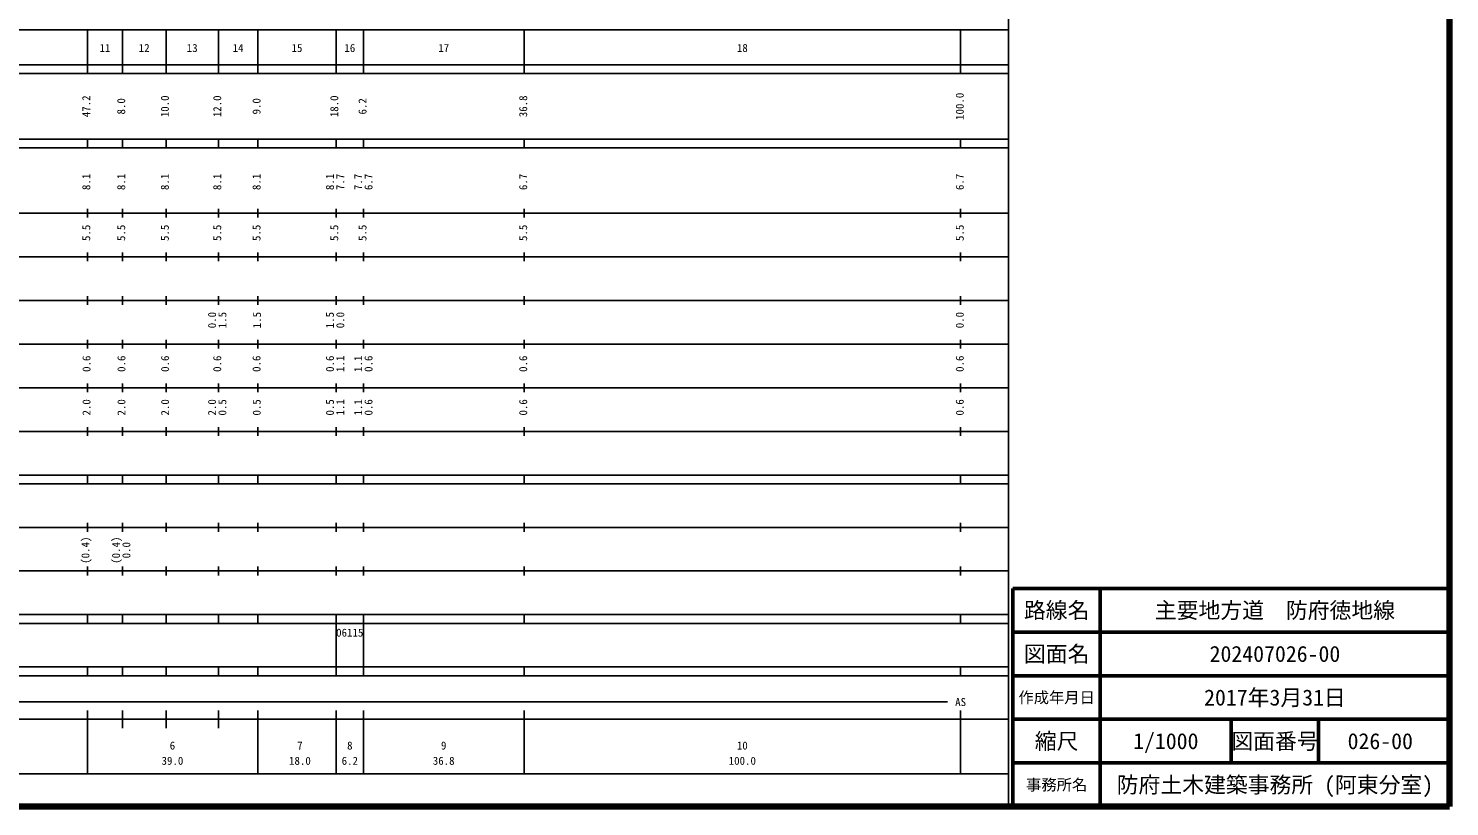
# Model space of a CAD drawing. Units: millimetres on the paper, enlarged 1000 times. Extents: x 40000 to 680000, y 20000 to 380000.
# Drawn here: x 354481 to 680000, y 20000 to 198357 of the extents above; entities that cross this region are included whole.
import ezdxf
from ezdxf.enums import TextEntityAlignment as Align

# ---------------------------------------------------------------- set-up
doc = ezdxf.new("R2010")
doc.units = ezdxf.units.MM
doc.header["$LTSCALE"] = 1000
for name, color, linetype, lineweight in [('M-TTL', 2, 'Continuous', 140), ('M-TTL-BAND', 7, 'Continuous', 25), ('M-TTL-FRAM', 2, 'Continuous', 50), ('M-TTL-LINE', 7, 'Continuous', 50)]:
    doc.layers.add(name, color=color, linetype=linetype, lineweight=lineweight)
doc.layers.add('M-TTL-TXT', color=7, linetype='Continuous')
doc.styles.add('ＭＳ ゴシック', font='')
doc.styles.get('ＭＳ ゴシック').set_extended_font_data('MS Gothic')

msp = doc.modelspace()

# ---------------------------------------------------------------- linework, layer by layer
at = {"layer": 'M-TTL'}
for p, q in [((680000, 20000), (680000, 380000)), ((40000, 20000), (680000, 20000))]:
    msp.add_line(p, q, dxfattribs=at)
at = {"layer": 'M-TTL-BAND'}
for p, q in [((579000, 20000), (579000, 370000)), ((68000, 198000), (579000, 198000)), ((368000, 188000), (368000, 198000)), ((376000, 188000), (376000, 198000)), ((386000, 188000), (386000, 198000)), ((398000, 188000), (398000, 198000)), ((407000, 188000), (407000, 198000)), ((425000, 188000), (425000, 198000)), ((431200, 188000), (431200, 198000)), ((468000, 188000), (468000, 198000)), ((568000, 188000), (568000, 198000)), ((40000, 190000), (579000, 190000)), ((40000, 188000), (579000, 188000)), ((40000, 173000), (579000, 173000)), ((368000, 171000), (368000, 173000)), ((376000, 171000), (376000, 173000)), ((386000, 171000), (386000, 173000)), ((398000, 171000), (398000, 173000)), ((407000, 171000), (407000, 173000)), ((425000, 171000), (425000, 173000)), ((431200, 171000), (431200, 173000)), ((468000, 171000), (468000, 173000)), ((568000, 171000), (568000, 173000)), ((40000, 171000), (579000, 171000)), ((368000, 155000), (368000, 157000)), ((376000, 155000), (376000, 157000)), ((386000, 155000), (386000, 157000)), ((398000, 155000), (398000, 157000)), ((407000, 155000), (407000, 157000)), ((425000, 155000), (425000, 157000)), ((431200, 155000), (431200, 157000)), ((468000, 155000), (468000, 157000)), ((568000, 155000), (568000, 157000)), ((40000, 156000), (579000, 156000)), ((368000, 145000), (368000, 147000)), ((376000, 145000), (376000, 147000)), ((386000, 145000), (386000, 147000)), ((398000, 145000), (398000, 147000)), ((407000, 145000), (407000, 147000)), ((425000, 145000), (425000, 147000)), ((431200, 145000), (431200, 147000)), ((468000, 145000), (468000, 147000)), ((568000, 145000), (568000, 147000)), ((46000, 146000), (579000, 146000)), ((368000, 135000), (368000, 137000)), ((376000, 135000), (376000, 137000)), ((386000, 135000), (386000, 137000)), ((398000, 135000), (398000, 137000)), ((407000, 135000), (407000, 137000)), ((425000, 135000), (425000, 137000)), ((431200, 135000), (431200, 137000)), ((468000, 135000), (468000, 137000)), ((568000, 135000), (568000, 137000)), ((52000, 136000), (579000, 136000)), ((368000, 125000), (368000, 127000)), ((376000, 125000), (376000, 127000)), ((386000, 125000), (386000, 127000)), ((398000, 125000), (398000, 127000)), ((407000, 125000), (407000, 127000)), ((425000, 125000), (425000, 127000)), ((431200, 125000), (431200, 127000)), ((468000, 125000), (468000, 127000)), ((568000, 125000), (568000, 127000)), ((46000, 126000), (579000, 126000)), ((52000, 116000), (579000, 116000)), ((368000, 115000), (368000, 117000)), ((376000, 115000), (376000, 117000)), ((386000, 115000), (386000, 117000)), ((398000, 115000), (398000, 117000)), ((407000, 115000), (407000, 117000)), ((425000, 115000), (425000, 117000)), ((431200, 115000), (431200, 117000)), ((468000, 115000), (468000, 117000)), ((568000, 115000), (568000, 117000)), ((46000, 106000), (579000, 106000)), ((368000, 105000), (368000, 107000)), ((376000, 105000), (376000, 107000)), ((386000, 105000), (386000, 107000)), ((398000, 105000), (398000, 107000)), ((407000, 105000), (407000, 107000)), ((425000, 105000), (425000, 107000)), ((431200, 105000), (431200, 107000)), ((468000, 105000), (468000, 107000)), ((568000, 105000), (568000, 107000)), ((40000, 96000), (579000, 96000)), ((368000, 94000), (368000, 96000)), ((376000, 94000), (376000, 96000)), ((386000, 94000), (386000, 96000)), ((398000, 94000), (398000, 96000)), ((407000, 94000), (407000, 96000)), ((425000, 94000), (425000, 96000)), ((431200, 94000), (431200, 96000)), ((468000, 94000), (468000, 96000)), ((568000, 94000), (568000, 96000)), ((40000, 94000), (579000, 94000)), ((368000, 83000), (368000, 85000)), ((376000, 83000), (376000, 85000)), ((386000, 83000), (386000, 85000)), ((398000, 83000), (398000, 85000)), ((407000, 83000), (407000, 85000)), ((425000, 83000), (425000, 85000)), ((431200, 83000), (431200, 85000)), ((468000, 83000), (468000, 85000)), ((568000, 83000), (568000, 85000)), ((49000, 84000), (579000, 84000)), ((368000, 73000), (368000, 75000)), ((376000, 73000), (376000, 75000)), ((386000, 73000), (386000, 75000)), ((398000, 73000), (398000, 75000)), ((407000, 73000), (407000, 75000)), ((425000, 73000), (425000, 75000)), ((431200, 73000), (431200, 75000)), ((468000, 73000), (468000, 75000)), ((568000, 73000), (568000, 75000)), ((40000, 74000), (579000, 74000)), ((40000, 64000), (579000, 64000)), ((40000, 62000), (579000, 62000)), ((368000, 62000), (368000, 64000)), ((376000, 62000), (376000, 64000)), ((386000, 62000), (386000, 64000)), ((398000, 62000), (398000, 64000)), ((407000, 62000), (407000, 64000)), ((425000, 62000), (425000, 64000)), ((425000, 52000), (425000, 62000)), ((431200, 62000), (431200, 64000)), ((431200, 52000), (431200, 62000)), ((468000, 62000), (468000, 64000)), ((568000, 62000), (568000, 64000)), ((40000, 52000), (579000, 52000)), ((40000, 50000), (579000, 50000)), ((368000, 50000), (368000, 52000)), ((376000, 50000), (376000, 52000)), ((386000, 50000), (386000, 52000)), ((398000, 50000), (398000, 52000)), ((407000, 50000), (407000, 52000)), ((425000, 50000), (425000, 52000)), ((431200, 50000), (431200, 52000)), ((468000, 50000), (468000, 52000)), ((568000, 50000), (568000, 52000)), ((71000, 44000), (565000, 44000)), ((40000, 40000), (579000, 40000)), ((368000, 27500), (368000, 42000)), ((376000, 38000), (376000, 42000)), ((386000, 38000), (386000, 42000)), ((398000, 38000), (398000, 42000)), ((407000, 27500), (407000, 42000)), ((425000, 27500), (425000, 42000)), ((431200, 27500), (431200, 42000)), ((468000, 27500), (468000, 42000)), ((568000, 27500), (568000, 42000)), ((68000, 27500), (579000, 27500))]:
    msp.add_line(p, q, dxfattribs=at)
at = {"layer": 'M-TTL-FRAM'}
for p, q in [((680000, 70000), (580000, 70000)), ((580000, 70000), (580000, 20000))]:
    msp.add_line(p, q, dxfattribs=at)
at = {"layer": 'M-TTL-LINE'}
for p, q in [((600000, 70000), (600000, 20000)), ((680000, 60000), (580000, 60000)), ((680000, 50000), (580000, 50000)), ((680000, 40000), (580000, 40000)), ((630000, 40000), (630000, 30000)), ((650000, 40000), (650000, 30000)), ((680000, 30000), (580000, 30000))]:
    msp.add_line(p, q, dxfattribs=at)

# ---------------------------------------------------------------- texts
at = {"layer": 'M-TTL-BAND', "style": 'ＭＳ ゴシック'}
for s, p in [('11', (372000, 192405)), ('12', (381000, 192405)), ('13', (392000, 192405)), ('14', (402500, 192405)), ('15', (416000, 192405)), ('16', (428100, 192405)), ('17', (449600, 192405)), ('18', (518000, 192405)), ('AS', (568000, 42500)), ('6', (387467, 32523)), ('7', (416671, 32523)), ('8', (428100, 32523)), ('9', (449600, 32523)), ('10', (518000, 32523)), ('39.0', (387467, 29033)), ('18.0', (416671, 29033)), ('6.2', (428100, 29033)), ('36.8', (449600, 29033)), ('100.0', (518000, 29033))]:
    msp.add_text(s, height=1833, dxfattribs=at).set_placement(p, align=Align.BOTTOM_CENTER)
for s, p in [('47.2', (369192, 180500)), ('10.0', (387192, 180500)), ('12.0', (399192, 180500)), ('18.0', (426000, 180500)), ('36.8', (469266, 180500)), ('100.0', (569266, 180500)), ('8.0', (377192, 180500)), ('9.0', (408192, 180500)), ('6.2', (432466, 180500)), ('8.1', (369192, 163174)), ('8.1', (377192, 163174)), ('8.1', (387192, 163174)), ('8.1', (399192, 163174)), ('8.1', (408192, 163174)), ('8.1', (425000, 163174)), ('7.7', (427370, 163174)), ('7.7', (431466, 163174)), ('6.7', (433836, 163174)), ('6.7', (469266, 163174)), ('6.7', (569266, 163174)), ('5.5', (369192, 151500)), ('5.5', (377192, 151500)), ('5.5', (387192, 151500)), ('5.5', (399192, 151500)), ('5.5', (408192, 151500)), ('5.5', (426000, 151500)), ('5.5', (432466, 151500)), ('5.5', (469266, 151500)), ('5.5', (569266, 151500)), ('0.0', (398000, 131500)), ('1.5', (400370, 131500)), ('1.5', (408299, 131500)), ('1.5', (425000, 131500)), ('0.0', (427370, 131500)), ('0.0', (569266, 131500)), ('0.6', (369242, 121500)), ('0.6', (377242, 121500)), ('0.6', (387242, 121500)), ('0.6', (399189, 121500)), ('0.6', (408189, 121500)), ('0.6', (425000, 121500)), ('1.1', (427370, 121500)), ('1.1', (431466, 121500)), ('0.6', (433836, 121500)), ('0.6', (469266, 121500)), ('0.6', (569266, 121500)), ('2.0', (369242, 111500)), ('2.0', (377242, 111500)), ('2.0', (387242, 111500)), ('2.0', (398000, 111500)), ('0.5', (400370, 111500)), ('0.5', (408226, 111500)), ('0.5', (425000, 111500)), ('1.1', (427370, 111500)), ('1.1', (431466, 111500)), ('0.6', (433836, 111500)), ('0.6', (469266, 111500)), ('0.6', (569266, 111500)), ('(0.4)', (369000, 78764)), ('(0.4)', (376000, 78764)), ('0.0', (378370, 78764))]:
    msp.add_text(s, height=1833, rotation=90, dxfattribs=at).set_placement(p, align=Align.BOTTOM_CENTER)
msp.add_text('06115', height=1833, dxfattribs=at).set_placement((424963, 58405), align=Align.BOTTOM_LEFT)
at = {"layer": 'M-TTL-TXT', "style": 'ＭＳ ゴシック'}
for s, height, p in [('路線名', 3666, (590000, 65000)), ('路線名', 3666, (590000, 65000)), ('主要地方道\u3000防府徳地線', 3666, (640000, 65000)), ('図面名', 3666, (590000, 55000)), ('図面名', 3666, (590000, 55000)), ('202407026-00', 3666, (640000, 55000)), ('作成年月日', 2566, (590000, 45000)), ('作成年月日', 2566, (590000, 45000)), ('2017年3月31日', 3666, (640000, 45000)), ('縮尺', 3666, (590000, 35000)), ('縮尺', 3666, (590000, 35000)), ('1/1000', 3666, (615000, 35000)), ('図面番号', 3666, (640000, 35000)), ('図面番号', 3666, (640000, 35000)), ('026-00', 3666, (664125, 35000)), ('事務所名', 2566, (590000, 25000)), ('事務所名', 2566, (590000, 25000)), ('防府土木建築事務所 (阿東分室)', 3666, (640000, 25000))]:
    msp.add_text(s, height=height, dxfattribs=at).set_placement(p, align=Align.MIDDLE_CENTER)

doc.saveas('drawing.dxf')
